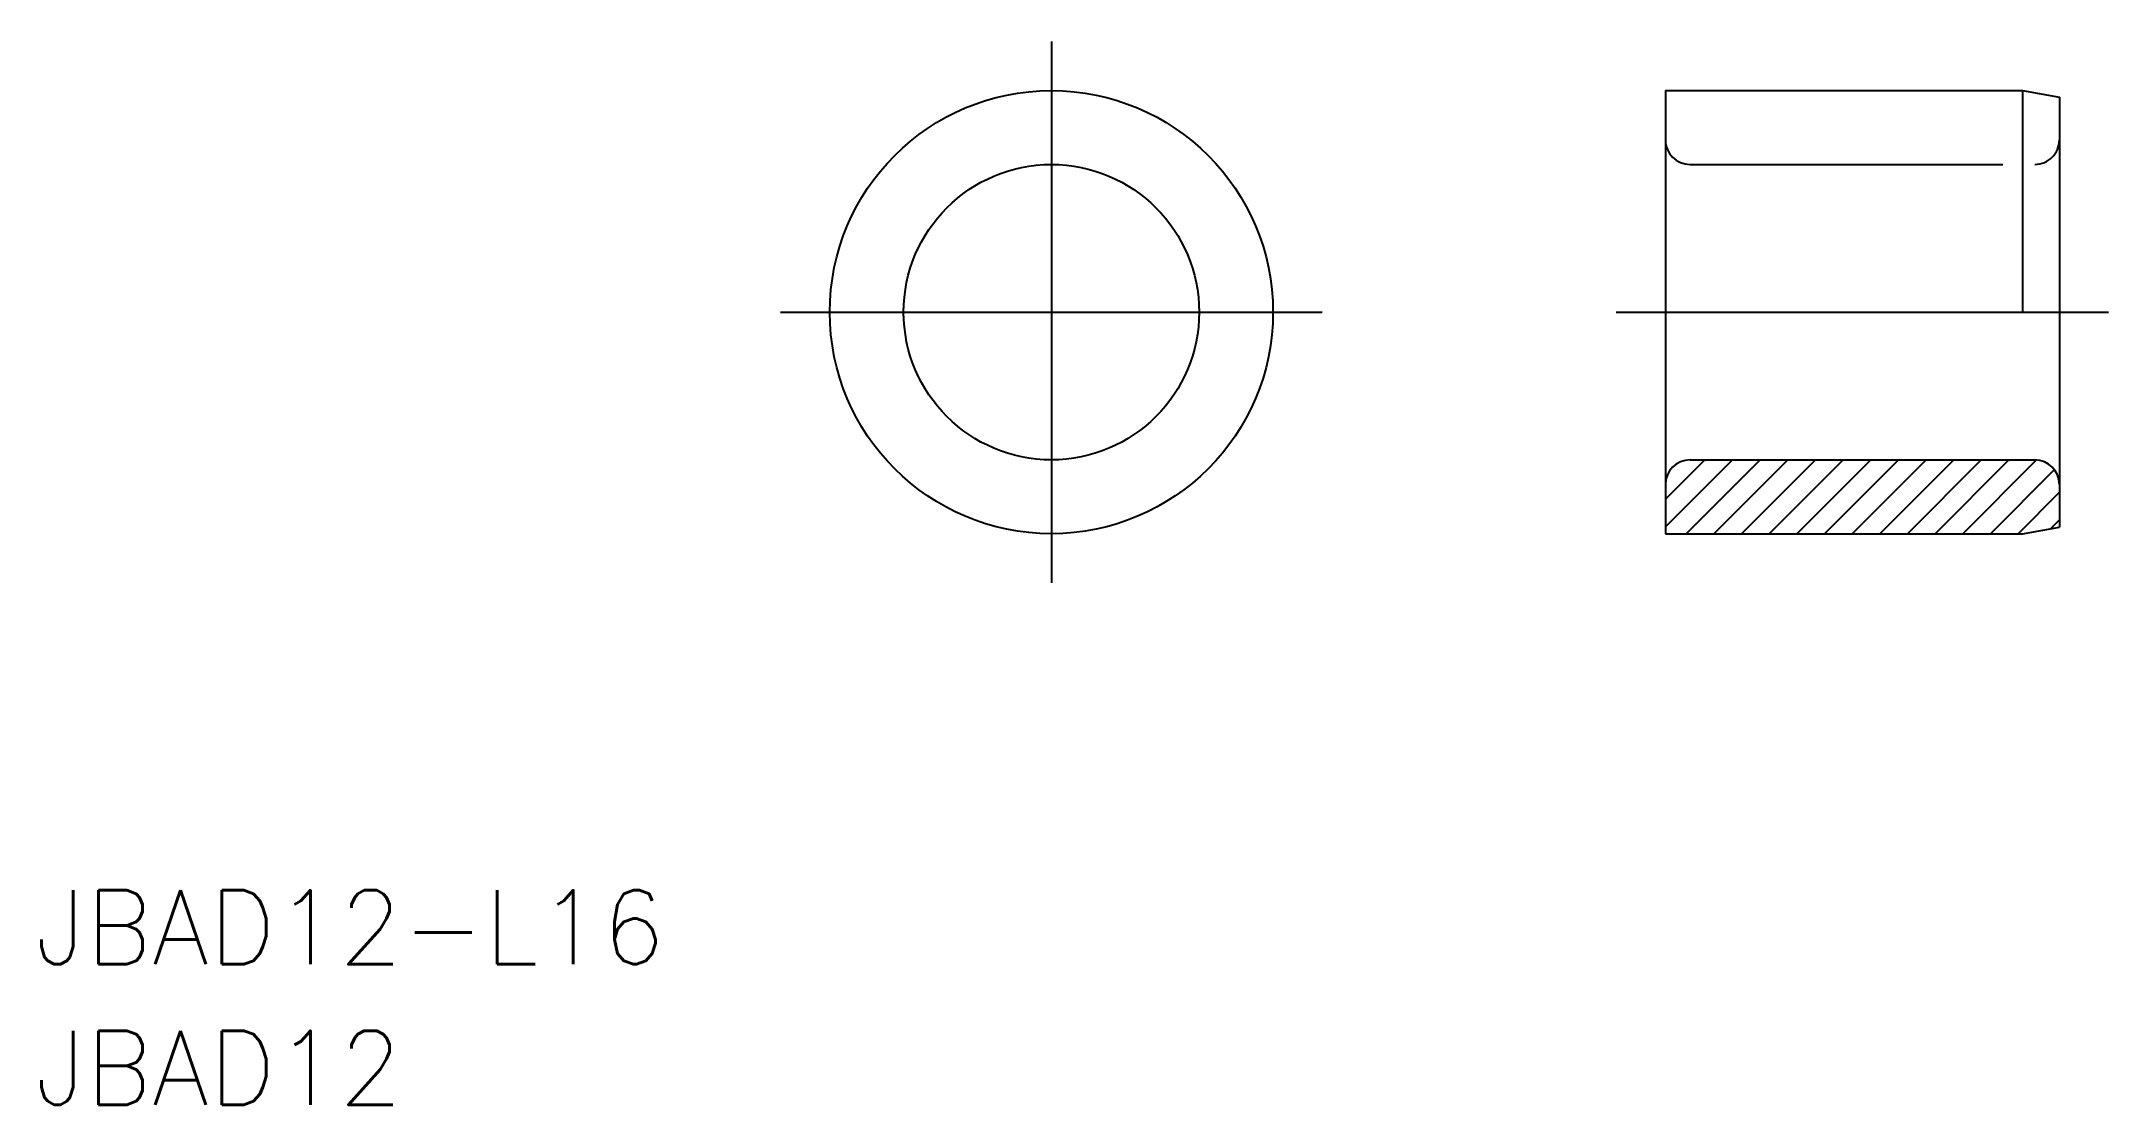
# Model space of a CAD drawing. Extents: x -41 to 42.9, y -32.2 to 11.
import ezdxf

# ---------------------------------------------------------------- set-up
doc = ezdxf.new("R2010")
doc.units = 0
doc.linetypes.add('CENTER', pattern=[50.8, 31.75, -6.35, 6.35, -6.35])
doc.linetypes.add('DASHED', pattern=[19.05, 12.7, -6.35])
doc.layers.get('0').update_dxf_attribs({"linetype": 'CONTINUOUS'})
doc.layers.add('CENTER', color=1, linetype='CENTER')
doc.styles.get("Standard").update_dxf_attribs({"font": 'txt.shx', "height": 3, "bigfont": 'bigfont.shx'})

msp = doc.modelspace()

# ---------------------------------------------------------------- linework, layer by layer
at = {"color": 7, "linetype": 'CONTINUOUS'}
for p, q in [((24.94, 8.99), (24.94, -9.01)), ((24.94, 8.99), (39.44, 8.99)), ((39.44, 8.99), (39.44, -0.01)), ((39.44, 8.99), (40.94, 8.725)), ((40.94, 8.725), (40.94, -8.746)), ((25.94, -6.01), (39.94, -6.01)), ((24.94, -9.01), (39.44, -9.01)), ((39.44, -9.01), (40.94, -8.746))]:
    msp.add_line(p, q, dxfattribs=at)
at = {"color": 3, "linetype": 'DASHED'}
msp.add_line((25.94, 5.99), (39.94, 5.99), dxfattribs=at)
at = {"color": 3, "linetype": 'CONTINUOUS'}
for p, q in [((24.94, -7.613), (26.543, -6.01)), ((24.94, -8.736), (27.666, -6.01)), ((25.788, -9.01), (28.788, -6.01)), ((26.911, -9.01), (29.911, -6.01)), ((28.034, -9.01), (31.034, -6.01)), ((29.156, -9.01), (32.156, -6.01)), ((30.279, -9.01), (33.279, -6.01)), ((31.401, -9.01), (34.401, -6.01)), ((32.524, -9.01), (35.524, -6.01)), ((33.646, -9.01), (36.646, -6.01)), ((34.769, -9.01), (37.769, -6.01)), ((35.891, -9.01), (38.891, -6.01)), ((37.014, -9.01), (40.011, -6.013)), ((38.136, -9.01), (40.739, -6.408)), ((39.259, -9.01), (40.94, -7.328)), ((40.583, -8.809), (40.94, -8.451))]:
    msp.add_line(p, q, dxfattribs=at)
at = {"color": 7, "linetype": 'CONTINUOUS'}
for radius in [9, 6]:
    msp.add_circle((0, -0.01), radius, dxfattribs=at)
at = {"color": 3, "linetype": 'DASHED'}
for centre, start, end in [((25.94, 6.99), 180, 270), ((39.94, 6.99), 270, 0)]:
    msp.add_arc(centre, 1, start, end, dxfattribs=at)
at = {"color": 7, "linetype": 'CONTINUOUS'}
for centre, start, end in [((25.94, -7.01), 90, 180), ((39.94, -7.01), 0, 90)]:
    msp.add_arc(centre, 1, start, end, dxfattribs=at)
at = {"layer": 'CENTER', "color": 1, "linetype": 'CENTER'}
for p, q in [((0, 10.99), (0, -11.01)), ((-11, -0.01), (11, -0.01)), ((22.94, -0.01), (42.94, -0.01))]:
    msp.add_line(p, q, dxfattribs=at)

# ---------------------------------------------------------------- texts
at = {"color": 7, "linetype": 'CONTINUOUS'}
for s, p in [('JBAD12-L16', (-41.279, -26.495)), ('JBAD12', (-41.279, -32.201))]:
    msp.add_text(s, height=3, dxfattribs=at).set_placement(p)

doc.saveas('drawing.dxf')
